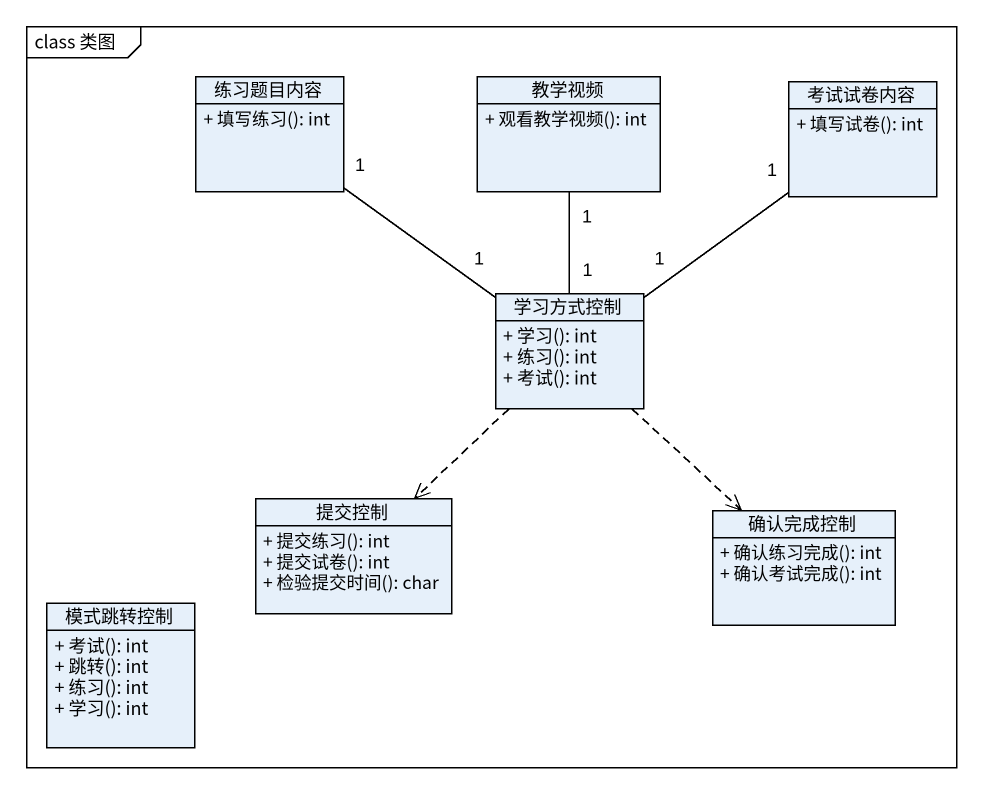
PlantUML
@startuml
mainframe class 类图
hide circle
hide empty members
skinparam classAttributeIconSize 0
class 练习题目内容 {
  + 填写练习(): int
}
class 教学视频 {
  + 观看教学视频(): int
}
class 考试试卷内容 {
  + 填写试卷(): int
}
class 学习方式控制 {
  + 学习(): int
  + 练习(): int
  + 考试(): int
}
class 提交控制 {
  + 提交练习(): int
  + 提交试卷(): int
  + 检验提交时间(): char
}
class 确认完成控制 {
  + 确认练习完成(): int
  + 确认考试完成(): int
}
class 模式跳转控制 {
  + 考试(): int
  + 跳转(): int
  + 练习(): int
  + 学习(): int
}
练习题目内容 "1" -- "1" 学习方式控制
学习方式控制 "1" -up- "1" 教学视频
学习方式控制 "1" -up- "1" 考试试卷内容
学习方式控制 ..> 提交控制
学习方式控制 ..> 确认完成控制
@enduml
